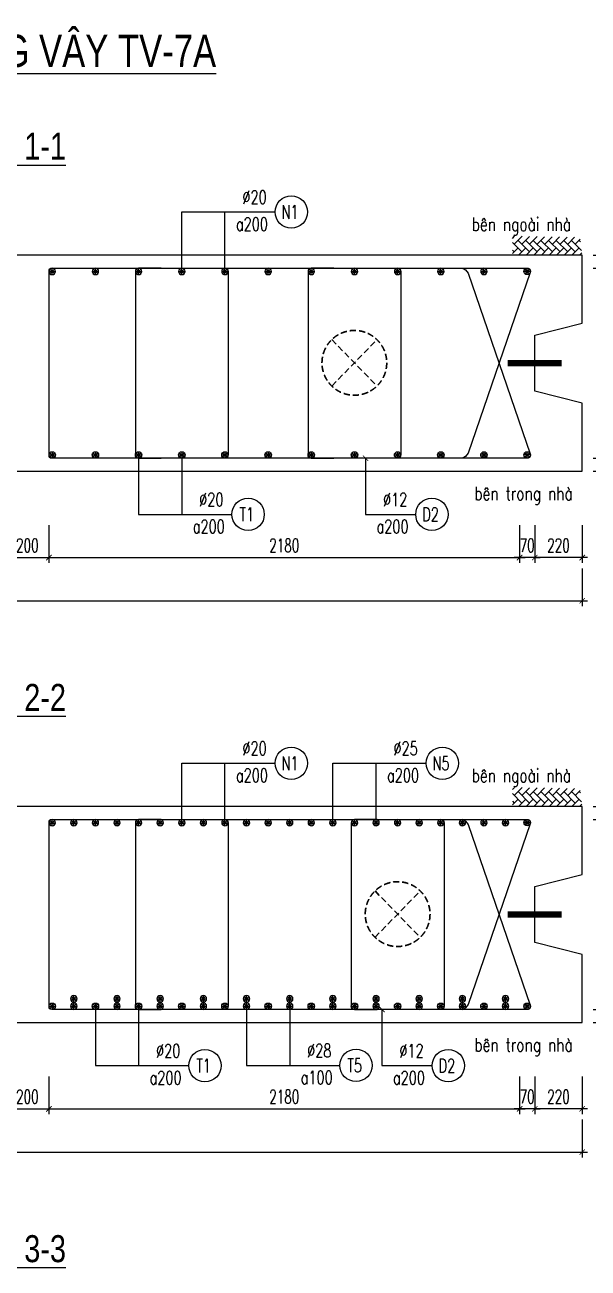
# Model space of a CAD drawing. Header units: millimetres. Extents: x -143483 to 1166745, y -1448440 to -1202244.
# Drawn here: x 91106 to 101544, y -1235911 to -1212885 of the extents above; entities that cross this region are included whole.
import ezdxf
from ezdxf.enums import TextEntityAlignment as Align

# ---------------------------------------------------------------- set-up
doc = ezdxf.new("R2010")
doc.units = ezdxf.units.MM
doc.header["$LTSCALE"] = 30
doc.header["$PDMODE"] = 3
doc.linetypes.add('DASHED', pattern=[19.05, 12.7, -6.35])
doc.layers.get('0').update_dxf_attribs({"lineweight": 9})
doc.layers.get('Defpoints').update_dxf_attribs({"lineweight": 9})
for name, color, linetype in [('ccu11-Cotthep', 9, 'Continuous'), ('ccu11-Dim', 8, 'Continuous'), ('ccu11-Hatch', 8, 'Continuous'), ('ccu11-Text', 31, 'Continuous'), ('ccu11-Thay', 7, 'Continuous'), ('ccu11-Thep', 4, 'Continuous'), ('ccu11-Thep doc', 4, 'Continuous'), ('ccu11-Thepdai', 6, 'Continuous')]:
    doc.layers.add(name, color=color, linetype=linetype)
doc.layers.add('ccu11-Khuat', color=9, linetype='DASHED', lineweight=30)
doc.layers.add('Vicom_thep doc', color=1, linetype='Continuous', lineweight=35)
doc.styles.add('ccu11-dim', font='vnsimli.shx', dxfattribs={"width": 0.65, "bigfont": 'bigfont.shx'})
doc.styles.add('ccu11-VnAvH-B', font='VHAVANB.TTF')
doc.styles.add('ccu11-vnsimli', font='vnsimli.shx', dxfattribs={"width": 0.8, "bigfont": 'vns.shx'})
doc.styles.add('ccu11-vnsimple', font='vnsimple.shx', dxfattribs={"bigfont": 'bigfont.shx'})
doc.styles.add('ccu11_simli', font='vnsimli.shx', dxfattribs={"width": 0.8})
doc.dimstyles.new('ccu11-100', dxfattribs={"dimscale": 100, "dimtxt": 2.5, "dimasz": 1, "dimexe": 1, "dimexo": 2, "dimgap": 1, "dimtad": 1, "dimdec": 0, "dimdsep": 46, "dimtxsty": 'ccu11-dim', "dimblk": 'ARCHTICK', "dimcen": -1, "dimdle": 1, "dimclrd": 256, "dimclre": 256, "dimclrt": 3, "dimadec": 0, "dimazin": 2, "dimtfac": 0.1, "dimtdec": 0, "dimtmove": 0, "dimatfit": 1, "dimldrblk": 'ARCHTICK', "dimfxl": 0, "dimtvp": 0.833333, "dimtolj": 1, "dimtzin": 12, "dimarcsym": 0})
doc.dimstyles.new('ccu11-100x4', dxfattribs={"dimscale": 100, "dimtxt": 2.5, "dimasz": 1, "dimexe": 1, "dimexo": 2, "dimgap": 1, "dimtad": 1, "dimdec": 0, "dimlfac": 0.25, "dimdsep": 46, "dimtxsty": 'ccu11-dim', "dimblk": 'ARCHTICK', "dimcen": -1, "dimdle": 1, "dimclrd": 256, "dimclre": 256, "dimclrt": 3, "dimadec": 0, "dimazin": 2, "dimtfac": 0.1, "dimtdec": 0, "dimtmove": 0, "dimatfit": 1, "dimldrblk": 'ARCHTICK', "dimfxl": 0, "dimtvp": 0.833333, "dimtolj": 1, "dimtzin": 12, "dimarcsym": 0})

# ---------------------------------------------------------------- blocks, each defined once
blk = doc.blocks.new('MCT')
at = {"ltscale": 0.005}
for p, q in [((-0.49, 0), (0.49, 0)), ((0.35, -0.35), (-0.35, 0.35)), ((-0.35, -0.35), (0.35, 0.35)), ((0, -0.49), (0, 0.49))]:
    blk.add_line(p, q, dxfattribs=at)
blk.add_circle((0, 0), 0.492, dxfattribs=at)
blk = doc.blocks.new('*U2133')
at = {"layer": 'ccu11-Thep doc', "xscale": -121.9200000001001, "yscale": 121.9200000001001, "zscale": 121.92, "rotation": 270}
blk.add_blockref('MCT', (0, 0), dxfattribs=at)
blk = doc.blocks.new('*U2134')
at = {"layer": 'ccu11-Thep doc', "color": 0, "linetype": 'ByBlock', "lineweight": -2, "transparency": 16777216}
for p in [(0, 0), (800, 0), (1600, 0), (2400, 0), (3200, 0), (4000, 0), (4800, 0), (5600, 0), (6400, 0), (7200, 0), (8000, 0)]:
    blk.add_blockref('*U2133', p, dxfattribs=at)
blk = doc.blocks.new('*U2135')
at = {"layer": 'ccu11-Thep doc', "xscale": -121.9200000001001, "yscale": 121.9200000001001, "zscale": 121.92, "rotation": 270}
blk.add_blockref('MCT', (0, 0), dxfattribs=at)
blk = doc.blocks.new('*U2136')
at = {"layer": 'ccu11-Thep doc', "color": 0, "linetype": 'ByBlock', "lineweight": -2, "transparency": 16777216}
for p in [(0, 0), (800, 0), (1600, 0), (2400, 0), (3200, 0), (4000, 0), (4800, 0), (5600, 0), (6400, 0), (7200, 0), (8000, 0)]:
    blk.add_blockref('*U2135', p, dxfattribs=at)
blk = doc.blocks.new('_ARCHTICK')
at = {"color": 0, "linetype": 'ByBlock', "const_width": 0.15}
blk.add_lwpolyline([(-0.5, -0.5), (0.5, 0.5)], dxfattribs=at)
blk = doc.blocks.new('*D2587')
at = {"layer": 'ccu11-Dim', "linetype": 'ByBlock', "lineweight": -2, "ltscale": 30, "transparency": 16777216}
for p, q in [((100554, -1222151), (100554, -1222851)), ((101434, -1222151), (101434, -1222851)), ((101534, -1222751), (100454, -1222751))]:
    blk.add_line(p, q, dxfattribs=at)
at = {"layer": 'Defpoints', "color": 0, "linetype": 'ByBlock', "ltscale": 30, "transparency": 16777216}
for p in [(100554, -1221951), (101434, -1221951), (100554, -1222751)]:
    blk.add_point(p, dxfattribs=at)
at = {"layer": 'ccu11-Dim', "linetype": 'ByBlock', "lineweight": -2, "ltscale": 30, "transparency": 16777216, "xscale": 100, "yscale": 100, "zscale": 100, "rotation": 180}
blk.add_blockref('_ARCHTICK', (100554, -1222751), dxfattribs=at)
at = {"layer": 'ccu11-Dim', "linetype": 'ByBlock', "lineweight": -2, "ltscale": 30, "transparency": 16777216, "xscale": 100, "yscale": 100, "zscale": 100}
blk.add_blockref('_ARCHTICK', (101434, -1222751), dxfattribs=at)
at = {"layer": 'ccu11-Dim', "color": 3, "linetype": 'ByBlock', "ltscale": 30, "transparency": 16777216, "insert": (100994, -1222526), "char_height": 250, "attachment_point": 5, "style": 'ccu11-dim'}
blk.add_mtext('\\A1;220', dxfattribs=at)
blk = doc.blocks.new('*D2588')
at = {"layer": 'ccu11-Dim', "linetype": 'ByBlock', "lineweight": -2, "ltscale": 30, "transparency": 16777216}
for p, q in [((79034, -1222951), (79034, -1223651)), ((101434, -1222951), (101434, -1223651)), ((78934, -1223551), (101534, -1223551))]:
    blk.add_line(p, q, dxfattribs=at)
at = {"layer": 'Defpoints', "color": 0, "linetype": 'ByBlock', "ltscale": 30, "transparency": 16777216}
for p in [(79034, -1222751), (101434, -1222751), (101434, -1223551)]:
    blk.add_point(p, dxfattribs=at)
at = {"layer": 'ccu11-Dim', "linetype": 'ByBlock', "lineweight": -2, "ltscale": 30, "transparency": 16777216, "xscale": 100, "yscale": 100, "zscale": 100, "rotation": 180}
blk.add_blockref('_ARCHTICK', (79034, -1223551), dxfattribs=at)
at = {"layer": 'ccu11-Dim', "linetype": 'ByBlock', "lineweight": -2, "ltscale": 30, "transparency": 16777216, "xscale": 100, "yscale": 100, "zscale": 100}
blk.add_blockref('_ARCHTICK', (101434, -1223551), dxfattribs=at)
at = {"layer": 'ccu11-Dim', "color": 3, "linetype": 'ByBlock', "ltscale": 30, "transparency": 16777216, "insert": (90234, -1223326), "char_height": 250, "attachment_point": 5, "style": 'ccu11-dim'}
blk.add_mtext('\\A1;5600', dxfattribs=at)
blk = doc.blocks.new('*D2589')
at = {"layer": 'ccu11-Dim', "linetype": 'ByBlock', "lineweight": -2, "ltscale": 30, "transparency": 16777216}
for p, q in [((100274, -1222151), (100274, -1222851)), ((100554, -1222151), (100554, -1222851)), ((100274, -1222751), (100174, -1222751)), ((100554, -1222751), (100274, -1222751)), ((100554, -1222751), (100654, -1222751))]:
    blk.add_line(p, q, dxfattribs=at)
at = {"layer": 'Defpoints', "color": 0, "linetype": 'ByBlock', "ltscale": 30, "transparency": 16777216}
for p in [(100274, -1221951), (100554, -1221951), (100274, -1222751)]:
    blk.add_point(p, dxfattribs=at)
at = {"layer": 'ccu11-Dim', "linetype": 'ByBlock', "lineweight": -2, "ltscale": 30, "transparency": 16777216, "xscale": 100, "yscale": 100, "zscale": 100}
blk.add_blockref('_ARCHTICK', (100274, -1222751), dxfattribs=at)
at = {"layer": 'ccu11-Dim', "linetype": 'ByBlock', "lineweight": -2, "ltscale": 30, "transparency": 16777216, "xscale": 100, "yscale": 100, "zscale": 100, "rotation": 180}
blk.add_blockref('_ARCHTICK', (100554, -1222751), dxfattribs=at)
at = {"layer": 'ccu11-Dim', "color": 3, "linetype": 'ByBlock', "ltscale": 30, "transparency": 16777216, "insert": (100414, -1222526), "char_height": 250, "attachment_point": 5, "style": 'ccu11-dim'}
blk.add_mtext('\\A1;70', dxfattribs=at)
blk = doc.blocks.new('*D2590')
at = {"layer": 'ccu11-Dim', "linetype": 'ByBlock', "lineweight": -2, "ltscale": 30, "transparency": 16777216}
for p, q in [((90752, -1222151), (90752, -1222851)), ((91552, -1222151), (91552, -1222851)), ((90652, -1222751), (91652, -1222751))]:
    blk.add_line(p, q, dxfattribs=at)
at = {"layer": 'Defpoints', "color": 0, "linetype": 'ByBlock', "ltscale": 30, "transparency": 16777216}
for p in [(90752, -1221951), (91552, -1221951), (91552, -1222751)]:
    blk.add_point(p, dxfattribs=at)
at = {"layer": 'ccu11-Dim', "linetype": 'ByBlock', "lineweight": -2, "ltscale": 30, "transparency": 16777216, "xscale": 100, "yscale": 100, "zscale": 100, "rotation": 180}
blk.add_blockref('_ARCHTICK', (90752, -1222751), dxfattribs=at)
at = {"layer": 'ccu11-Dim', "linetype": 'ByBlock', "lineweight": -2, "ltscale": 30, "transparency": 16777216, "xscale": 100, "yscale": 100, "zscale": 100}
blk.add_blockref('_ARCHTICK', (91552, -1222751), dxfattribs=at)
at = {"layer": 'ccu11-Dim', "color": 3, "linetype": 'ByBlock', "ltscale": 30, "transparency": 16777216, "insert": (91152, -1222526), "char_height": 250, "attachment_point": 5, "style": 'ccu11-dim'}
blk.add_mtext('\\A1;200', dxfattribs=at)
blk = doc.blocks.new('*D2591')
at = {"layer": 'ccu11-Dim', "linetype": 'ByBlock', "lineweight": -2, "ltscale": 30, "transparency": 16777216}
for p, q in [((91552, -1222151), (91552, -1222851)), ((100274, -1222151), (100274, -1222851)), ((91452, -1222751), (100374, -1222751))]:
    blk.add_line(p, q, dxfattribs=at)
at = {"layer": 'Defpoints', "color": 0, "linetype": 'ByBlock', "ltscale": 30, "transparency": 16777216}
for p in [(91552, -1221951), (100274, -1221951), (100274, -1222751)]:
    blk.add_point(p, dxfattribs=at)
at = {"layer": 'ccu11-Dim', "linetype": 'ByBlock', "lineweight": -2, "ltscale": 30, "transparency": 16777216, "xscale": 100, "yscale": 100, "zscale": 100, "rotation": 180}
blk.add_blockref('_ARCHTICK', (91552, -1222751), dxfattribs=at)
at = {"layer": 'ccu11-Dim', "linetype": 'ByBlock', "lineweight": -2, "ltscale": 30, "transparency": 16777216, "xscale": 100, "yscale": 100, "zscale": 100}
blk.add_blockref('_ARCHTICK', (100274, -1222751), dxfattribs=at)
at = {"layer": 'ccu11-Dim', "color": 3, "linetype": 'ByBlock', "ltscale": 30, "transparency": 16777216, "insert": (95913, -1222526), "char_height": 250, "attachment_point": 5, "style": 'ccu11-dim'}
blk.add_mtext('\\A1;2180', dxfattribs=at)
blk = doc.blocks.new('SHD')
at = {"layer": 'ccu11-Cotthep'}
blk.add_circle((300, 0), 300, dxfattribs=at)
at = {"layer": 'ccu11-Cotthep', "color": 31, "style": 'ccu11_simli', "width": 0.8}
blk.add_attdef('DK', text='', height=250, dxfattribs=at).set_placement((-101, 65), align=Align.BOTTOM_RIGHT)
blk.add_attdef('KH', text='', height=250, dxfattribs=at).set_placement((300, 0), align=Align.MIDDLE)
blk.add_attdef('KC', text='', height=250, dxfattribs=at).set_placement((-101, -142), align=Align.TOP_RIGHT)
blk = doc.blocks.new('*D2593')
at = {"layer": 'ccu11-Dim', "linetype": 'ByBlock', "lineweight": -2, "ltscale": 30, "transparency": 16777216}
for p, q in [((102662, -1217151), (102662, -1216411)), ((101634, -1217151), (102762, -1217151)), ((102662, -1217391), (102662, -1217151)), ((101634, -1217391), (102762, -1217391)), ((102662, -1217391), (102662, -1217491))]:
    blk.add_line(p, q, dxfattribs=at)
at = {"layer": 'Defpoints', "color": 0, "linetype": 'ByBlock', "ltscale": 30, "transparency": 16777216}
for p in [(101434, -1217151), (101434, -1217391), (102662, -1217391)]:
    blk.add_point(p, dxfattribs=at)
at = {"layer": 'ccu11-Dim', "linetype": 'ByBlock', "lineweight": -2, "ltscale": 30, "transparency": 16777216, "xscale": 100, "yscale": 100, "zscale": 100}
for p, rotation in [((102662, -1217151), 270), ((102662, -1217391), 90)]:
    blk.add_blockref('_ARCHTICK', p, dxfattribs=dict(at, rotation=rotation))
at = {"layer": 'ccu11-Dim', "color": 3, "linetype": 'ByBlock', "ltscale": 30, "transparency": 16777216, "insert": (102437, -1216643), "char_height": 250, "attachment_point": 5, "rotation": 90, "style": 'ccu11-dim'}
blk.add_mtext('\\A1;60', dxfattribs=at)
blk = doc.blocks.new('*D2594')
at = {"layer": 'ccu11-Dim', "linetype": 'ByBlock', "lineweight": -2, "ltscale": 30, "transparency": 16777216}
for p, q in [((102662, -1217291), (102662, -1221011)), ((101634, -1217391), (102762, -1217391)), ((101634, -1220911), (102762, -1220911))]:
    blk.add_line(p, q, dxfattribs=at)
at = {"layer": 'Defpoints', "color": 0, "linetype": 'ByBlock', "ltscale": 30, "transparency": 16777216}
for p in [(101434, -1217391), (101434, -1220911), (102662, -1220911)]:
    blk.add_point(p, dxfattribs=at)
at = {"layer": 'ccu11-Dim', "linetype": 'ByBlock', "lineweight": -2, "ltscale": 30, "transparency": 16777216, "xscale": 100, "yscale": 100, "zscale": 100}
for p, rotation in [((102662, -1217391), 90), ((102662, -1220911), 270)]:
    blk.add_blockref('_ARCHTICK', p, dxfattribs=dict(at, rotation=rotation))
at = {"layer": 'ccu11-Dim', "color": 3, "linetype": 'ByBlock', "ltscale": 30, "transparency": 16777216, "insert": (102437, -1219151), "char_height": 250, "attachment_point": 5, "rotation": 90, "style": 'ccu11-dim'}
blk.add_mtext('\\A1;880', dxfattribs=at)
blk = doc.blocks.new('*D2595')
at = {"layer": 'ccu11-Dim', "linetype": 'ByBlock', "lineweight": -2, "ltscale": 30, "transparency": 16777216}
for p, q in [((102662, -1220911), (102662, -1220811)), ((101634, -1220911), (102762, -1220911)), ((102662, -1220911), (102662, -1221151)), ((101634, -1221151), (102762, -1221151)), ((102662, -1221151), (102662, -1221890))]:
    blk.add_line(p, q, dxfattribs=at)
at = {"layer": 'Defpoints', "color": 0, "linetype": 'ByBlock', "ltscale": 30, "transparency": 16777216}
for p in [(101434, -1220911), (102662, -1220911), (101434, -1221151)]:
    blk.add_point(p, dxfattribs=at)
at = {"layer": 'ccu11-Dim', "linetype": 'ByBlock', "lineweight": -2, "ltscale": 30, "transparency": 16777216, "xscale": 100, "yscale": 100, "zscale": 100}
for p, rotation in [((102662, -1220911), 270), ((102662, -1221151), 90)]:
    blk.add_blockref('_ARCHTICK', p, dxfattribs=dict(at, rotation=rotation))
at = {"layer": 'ccu11-Dim', "color": 3, "linetype": 'ByBlock', "ltscale": 30, "transparency": 16777216, "insert": (102437, -1221659), "char_height": 250, "attachment_point": 5, "rotation": 90, "style": 'ccu11-dim'}
blk.add_mtext('\\A1;60', dxfattribs=at)
blk = doc.blocks.new('*U2139')
at = {"layer": 'ccu11-Thep doc', "xscale": -121.9200000001001, "yscale": 121.9200000001001, "zscale": 121.92, "rotation": 270}
blk.add_blockref('MCT', (0, 0), dxfattribs=at)
blk = doc.blocks.new('*U2140')
at = {"layer": 'ccu11-Thep doc', "color": 0, "linetype": 'ByBlock', "lineweight": -2, "transparency": 16777216}
for p in [(0, 0), (800, 0), (1600, 0), (2400, 0), (3200, 0), (4000, 0), (4800, 0), (5600, 0), (6400, 0), (7200, 0), (8000, 0)]:
    blk.add_blockref('*U2139', p, dxfattribs=at)
blk = doc.blocks.new('*U2141')
at = {"layer": 'ccu11-Thep doc', "xscale": -121.9200000001001, "yscale": 121.9200000001001, "zscale": 121.92, "rotation": 270}
blk.add_blockref('MCT', (0, 0), dxfattribs=at)
blk = doc.blocks.new('*U2142')
at = {"layer": 'ccu11-Thep doc', "color": 0, "linetype": 'ByBlock', "lineweight": -2, "transparency": 16777216}
for p in [(0, 0), (800, 0), (1600, 0), (2400, 0), (3200, 0), (4000, 0), (4800, 0), (5600, 0), (6400, 0), (7200, 0), (8000, 0)]:
    blk.add_blockref('*U2141', p, dxfattribs=at)
blk = doc.blocks.new('*D2601')
at = {"layer": 'ccu11-Dim', "linetype": 'ByBlock', "lineweight": -2, "ltscale": 30, "transparency": 16777216}
for p, q in [((100554, -1232361), (100554, -1233061)), ((101434, -1232361), (101434, -1233061)), ((101534, -1232961), (100454, -1232961))]:
    blk.add_line(p, q, dxfattribs=at)
at = {"layer": 'Defpoints', "color": 0, "linetype": 'ByBlock', "ltscale": 30, "transparency": 16777216}
for p in [(100554, -1232161), (101434, -1232161), (100554, -1232961)]:
    blk.add_point(p, dxfattribs=at)
at = {"layer": 'ccu11-Dim', "linetype": 'ByBlock', "lineweight": -2, "ltscale": 30, "transparency": 16777216, "xscale": 100, "yscale": 100, "zscale": 100, "rotation": 180}
blk.add_blockref('_ARCHTICK', (100554, -1232961), dxfattribs=at)
at = {"layer": 'ccu11-Dim', "linetype": 'ByBlock', "lineweight": -2, "ltscale": 30, "transparency": 16777216, "xscale": 100, "yscale": 100, "zscale": 100}
blk.add_blockref('_ARCHTICK', (101434, -1232961), dxfattribs=at)
at = {"layer": 'ccu11-Dim', "color": 3, "linetype": 'ByBlock', "ltscale": 30, "transparency": 16777216, "insert": (100994, -1232736), "char_height": 250, "attachment_point": 5, "style": 'ccu11-dim'}
blk.add_mtext('\\A1;220', dxfattribs=at)
blk = doc.blocks.new('*D2602')
at = {"layer": 'ccu11-Dim', "linetype": 'ByBlock', "lineweight": -2, "ltscale": 30, "transparency": 16777216}
for p, q in [((79034, -1233161), (79034, -1233861)), ((101434, -1233161), (101434, -1233861)), ((78934, -1233761), (101534, -1233761))]:
    blk.add_line(p, q, dxfattribs=at)
at = {"layer": 'Defpoints', "color": 0, "linetype": 'ByBlock', "ltscale": 30, "transparency": 16777216}
for p in [(79034, -1232961), (101434, -1232961), (101434, -1233761)]:
    blk.add_point(p, dxfattribs=at)
at = {"layer": 'ccu11-Dim', "linetype": 'ByBlock', "lineweight": -2, "ltscale": 30, "transparency": 16777216, "xscale": 100, "yscale": 100, "zscale": 100, "rotation": 180}
blk.add_blockref('_ARCHTICK', (79034, -1233761), dxfattribs=at)
at = {"layer": 'ccu11-Dim', "linetype": 'ByBlock', "lineweight": -2, "ltscale": 30, "transparency": 16777216, "xscale": 100, "yscale": 100, "zscale": 100}
blk.add_blockref('_ARCHTICK', (101434, -1233761), dxfattribs=at)
at = {"layer": 'ccu11-Dim', "color": 3, "linetype": 'ByBlock', "ltscale": 30, "transparency": 16777216, "insert": (90234, -1233536), "char_height": 250, "attachment_point": 5, "style": 'ccu11-dim'}
blk.add_mtext('\\A1;5600', dxfattribs=at)
blk = doc.blocks.new('*D2603')
at = {"layer": 'ccu11-Dim', "linetype": 'ByBlock', "lineweight": -2, "ltscale": 30, "transparency": 16777216}
for p, q in [((100274, -1232361), (100274, -1233061)), ((100554, -1232361), (100554, -1233061)), ((100274, -1232961), (100174, -1232961)), ((100554, -1232961), (100274, -1232961)), ((100554, -1232961), (100654, -1232961))]:
    blk.add_line(p, q, dxfattribs=at)
at = {"layer": 'Defpoints', "color": 0, "linetype": 'ByBlock', "ltscale": 30, "transparency": 16777216}
for p in [(100274, -1232161), (100554, -1232161), (100274, -1232961)]:
    blk.add_point(p, dxfattribs=at)
at = {"layer": 'ccu11-Dim', "linetype": 'ByBlock', "lineweight": -2, "ltscale": 30, "transparency": 16777216, "xscale": 100, "yscale": 100, "zscale": 100}
blk.add_blockref('_ARCHTICK', (100274, -1232961), dxfattribs=at)
at = {"layer": 'ccu11-Dim', "linetype": 'ByBlock', "lineweight": -2, "ltscale": 30, "transparency": 16777216, "xscale": 100, "yscale": 100, "zscale": 100, "rotation": 180}
blk.add_blockref('_ARCHTICK', (100554, -1232961), dxfattribs=at)
at = {"layer": 'ccu11-Dim', "color": 3, "linetype": 'ByBlock', "ltscale": 30, "transparency": 16777216, "insert": (100414, -1232736), "char_height": 250, "attachment_point": 5, "style": 'ccu11-dim'}
blk.add_mtext('\\A1;70', dxfattribs=at)
blk = doc.blocks.new('*D2604')
at = {"layer": 'ccu11-Dim', "linetype": 'ByBlock', "lineweight": -2, "ltscale": 30, "transparency": 16777216}
for p, q in [((90752, -1232361), (90752, -1233061)), ((91552, -1232361), (91552, -1233061)), ((90652, -1232961), (91652, -1232961))]:
    blk.add_line(p, q, dxfattribs=at)
at = {"layer": 'Defpoints', "color": 0, "linetype": 'ByBlock', "ltscale": 30, "transparency": 16777216}
for p in [(90752, -1232161), (91552, -1232161), (91552, -1232961)]:
    blk.add_point(p, dxfattribs=at)
at = {"layer": 'ccu11-Dim', "linetype": 'ByBlock', "lineweight": -2, "ltscale": 30, "transparency": 16777216, "xscale": 100, "yscale": 100, "zscale": 100, "rotation": 180}
blk.add_blockref('_ARCHTICK', (90752, -1232961), dxfattribs=at)
at = {"layer": 'ccu11-Dim', "linetype": 'ByBlock', "lineweight": -2, "ltscale": 30, "transparency": 16777216, "xscale": 100, "yscale": 100, "zscale": 100}
blk.add_blockref('_ARCHTICK', (91552, -1232961), dxfattribs=at)
at = {"layer": 'ccu11-Dim', "color": 3, "linetype": 'ByBlock', "ltscale": 30, "transparency": 16777216, "insert": (91152, -1232736), "char_height": 250, "attachment_point": 5, "style": 'ccu11-dim'}
blk.add_mtext('\\A1;200', dxfattribs=at)
blk = doc.blocks.new('*D2605')
at = {"layer": 'ccu11-Dim', "linetype": 'ByBlock', "lineweight": -2, "ltscale": 30, "transparency": 16777216}
for p, q in [((91552, -1232361), (91552, -1233061)), ((100274, -1232361), (100274, -1233061)), ((91452, -1232961), (100374, -1232961))]:
    blk.add_line(p, q, dxfattribs=at)
at = {"layer": 'Defpoints', "color": 0, "linetype": 'ByBlock', "ltscale": 30, "transparency": 16777216}
for p in [(91552, -1232161), (100274, -1232161), (100274, -1232961)]:
    blk.add_point(p, dxfattribs=at)
at = {"layer": 'ccu11-Dim', "linetype": 'ByBlock', "lineweight": -2, "ltscale": 30, "transparency": 16777216, "xscale": 100, "yscale": 100, "zscale": 100, "rotation": 180}
blk.add_blockref('_ARCHTICK', (91552, -1232961), dxfattribs=at)
at = {"layer": 'ccu11-Dim', "linetype": 'ByBlock', "lineweight": -2, "ltscale": 30, "transparency": 16777216, "xscale": 100, "yscale": 100, "zscale": 100}
blk.add_blockref('_ARCHTICK', (100274, -1232961), dxfattribs=at)
at = {"layer": 'ccu11-Dim', "color": 3, "linetype": 'ByBlock', "ltscale": 30, "transparency": 16777216, "insert": (95913, -1232736), "char_height": 250, "attachment_point": 5, "style": 'ccu11-dim'}
blk.add_mtext('\\A1;2180', dxfattribs=at)
blk = doc.blocks.new('*D2606')
at = {"layer": 'ccu11-Dim', "linetype": 'ByBlock', "lineweight": -2, "ltscale": 30, "transparency": 16777216}
for p, q in [((102662, -1227361), (102662, -1226621)), ((101634, -1227361), (102762, -1227361)), ((102662, -1227601), (102662, -1227361)), ((101634, -1227601), (102762, -1227601)), ((102662, -1227601), (102662, -1227701))]:
    blk.add_line(p, q, dxfattribs=at)
at = {"layer": 'Defpoints', "color": 0, "linetype": 'ByBlock', "ltscale": 30, "transparency": 16777216}
for p in [(101434, -1227361), (101434, -1227601), (102662, -1227601)]:
    blk.add_point(p, dxfattribs=at)
at = {"layer": 'ccu11-Dim', "linetype": 'ByBlock', "lineweight": -2, "ltscale": 30, "transparency": 16777216, "xscale": 100, "yscale": 100, "zscale": 100}
for p, rotation in [((102662, -1227361), 270), ((102662, -1227601), 90)]:
    blk.add_blockref('_ARCHTICK', p, dxfattribs=dict(at, rotation=rotation))
at = {"layer": 'ccu11-Dim', "color": 3, "linetype": 'ByBlock', "ltscale": 30, "transparency": 16777216, "insert": (102437, -1226853), "char_height": 250, "attachment_point": 5, "rotation": 90, "style": 'ccu11-dim'}
blk.add_mtext('\\A1;60', dxfattribs=at)
blk = doc.blocks.new('*D2607')
at = {"layer": 'ccu11-Dim', "linetype": 'ByBlock', "lineweight": -2, "ltscale": 30, "transparency": 16777216}
for p, q in [((102662, -1227501), (102662, -1231221)), ((101634, -1227601), (102762, -1227601)), ((101634, -1231121), (102762, -1231121))]:
    blk.add_line(p, q, dxfattribs=at)
at = {"layer": 'Defpoints', "color": 0, "linetype": 'ByBlock', "ltscale": 30, "transparency": 16777216}
for p in [(101434, -1227601), (101434, -1231121), (102662, -1231121)]:
    blk.add_point(p, dxfattribs=at)
at = {"layer": 'ccu11-Dim', "linetype": 'ByBlock', "lineweight": -2, "ltscale": 30, "transparency": 16777216, "xscale": 100, "yscale": 100, "zscale": 100}
for p, rotation in [((102662, -1227601), 90), ((102662, -1231121), 270)]:
    blk.add_blockref('_ARCHTICK', p, dxfattribs=dict(at, rotation=rotation))
at = {"layer": 'ccu11-Dim', "color": 3, "linetype": 'ByBlock', "ltscale": 30, "transparency": 16777216, "insert": (102437, -1229361), "char_height": 250, "attachment_point": 5, "rotation": 90, "style": 'ccu11-dim'}
blk.add_mtext('\\A1;880', dxfattribs=at)
blk = doc.blocks.new('*D2608')
at = {"layer": 'ccu11-Dim', "linetype": 'ByBlock', "lineweight": -2, "ltscale": 30, "transparency": 16777216}
for p, q in [((101634, -1231121), (102762, -1231121)), ((102662, -1231121), (102662, -1231021)), ((102662, -1231121), (102662, -1231361)), ((101634, -1231361), (102762, -1231361)), ((102662, -1231361), (102662, -1232100))]:
    blk.add_line(p, q, dxfattribs=at)
at = {"layer": 'Defpoints', "color": 0, "linetype": 'ByBlock', "ltscale": 30, "transparency": 16777216}
for p in [(101434, -1231121), (102662, -1231121), (101434, -1231361)]:
    blk.add_point(p, dxfattribs=at)
at = {"layer": 'ccu11-Dim', "linetype": 'ByBlock', "lineweight": -2, "ltscale": 30, "transparency": 16777216, "xscale": 100, "yscale": 100, "zscale": 100}
for p, rotation in [((102662, -1231121), 270), ((102662, -1231361), 90)]:
    blk.add_blockref('_ARCHTICK', p, dxfattribs=dict(at, rotation=rotation))
at = {"layer": 'ccu11-Dim', "color": 3, "linetype": 'ByBlock', "ltscale": 30, "transparency": 16777216, "insert": (102437, -1231869), "char_height": 250, "attachment_point": 5, "rotation": 90, "style": 'ccu11-dim'}
blk.add_mtext('\\A1;60', dxfattribs=at)
blk = doc.blocks.new('ccu11_block_thep')
at = {"layer": 'ccu11-Thep', "color": 3}
for p, q in [((-0.4, 0), (0.4, 0)), ((-0.28, 0.28), (0.28, -0.28)), ((0.28, 0.28), (-0.28, -0.28)), ((0, 0.4), (0, -0.4))]:
    blk.add_line(p, q, dxfattribs=at)
at = {"layer": 'ccu11-Thep', "color": 1, "const_width": 0.0667}
blk.add_lwpolyline([(-0.4, 0, 1), (0.4, 0, 1), (-0.4, 0, 1)], format="xyb", dxfattribs=at)
at = {"layer": 'ccu11-Thep', "color": 1}
blk.add_circle((0, 0), 0.4, dxfattribs=at)
blk = doc.blocks.new('*U2143')
at = {"layer": 'Vicom_thep doc', "xscale": -150, "yscale": 150, "zscale": 150, "rotation": 180}
blk.add_blockref('ccu11_block_thep', (0, 0), dxfattribs=at)
blk = doc.blocks.new('*U2144')
at = {"layer": 'ccu11-Thep doc', "color": 0, "linetype": 'ByBlock', "lineweight": -2, "transparency": 16777216}
for p in [(0, 0), (800, 0), (1600, 0), (2400, 0), (3200, 0), (4000, 0), (4800, 0), (5600, 0), (6400, 0), (7200, 0), (8000, 0)]:
    blk.add_blockref('*U2143', p, dxfattribs=at)
blk = doc.blocks.new('*U2147')
at = {"layer": 'Vicom_thep doc', "xscale": -150, "yscale": 150, "zscale": 150, "rotation": 180}
blk.add_blockref('ccu11_block_thep', (0, 0), dxfattribs=at)
blk = doc.blocks.new('*U2148')
at = {"layer": 'ccu11-Thep doc', "color": 0, "linetype": 'ByBlock', "lineweight": -2, "transparency": 16777216}
for p in [(0, 0), (800, 0), (1600, 0), (2400, 0), (3200, 0), (4000, 0), (4800, 0), (5600, 0), (6400, 0), (7200, 0), (8000, 0)]:
    blk.add_blockref('*U2147', p, dxfattribs=at)
blk = doc.blocks.new('*U2203')
at = {"layer": 'Vicom_thep doc', "xscale": -150, "yscale": 150, "zscale": 150, "rotation": 180}
blk.add_blockref('ccu11_block_thep', (0, 0), dxfattribs=at)
blk = doc.blocks.new('*U2204')
at = {"layer": 'ccu11-Thep doc', "color": 0, "linetype": 'ByBlock', "lineweight": -2, "transparency": 16777216}
for p in [(0, 0), (800, 0), (1600, 0), (2400, 0), (3200, 0), (4000, 0), (4800, 0), (5600, 0), (6400, 0), (7200, 0), (8000, 0)]:
    blk.add_blockref('*U2203', p, dxfattribs=at)

msp = doc.modelspace()

# ---------------------------------------------------------------- hatches: boundary and pattern name
at = {"layer": 'ccu11-Hatch', "ltscale": 10}
h = msp.add_hatch(dxfattribs=at)
h.set_pattern_fill('AR-HBONE', color=256, scale=25, angle=270, style=0)
h.set_pattern_definition([(45, (-3161709.07, 559305.45), (141.4213562, 4e-14), [300, -100]), (315, (-3161638.36, 559376.16), (141.4213562, 4e-14), [300, -100])])
h.paths.add_polyline_path([(100141.43, -1216798.02), (100141.43, -1217150.75), (101433.78, -1217150.75), (101390.93, -1216819.44)])
h = msp.add_hatch(dxfattribs=at)
h.set_pattern_fill('AR-HBONE', color=256, scale=25, angle=270, style=0)
h.set_pattern_definition([(45, (-3161709.07, 549095.51), (141.4213562, 4e-14), [300, -100]), (315, (-3161638.36, 549166.22), (141.4213562, 4e-14), [300, -100])])
h.paths.add_polyline_path([(100141.43, -1227007.96), (100141.43, -1227360.69), (101433.78, -1227360.69), (101390.93, -1227029.38)])

# ---------------------------------------------------------------- linework, layer by layer
at = {"layer": 'ccu11-Khuat', "ltscale": 0.3}
for p, q in [((96792.82, -1218715.04), (97631.05, -1219573.74)), ((96792.82, -1219573.74), (97631.05, -1218715.04)), ((97594.67, -1228924.97), (98432.9, -1229783.68)), ((97594.67, -1229783.68), (98432.9, -1228924.97))]:
    msp.add_line(p, q, dxfattribs=at)
for centre in [(97211.93, -1219144.39), (98013.78, -1229354.32)]:
    msp.add_circle(centre, 600, dxfattribs=at)
at = {"layer": 'ccu11-Thay'}
for p, q in [((101433.78, -1217150.75), (79033.78, -1217150.75)), ((101433.78, -1218410.75), (101433.78, -1217150.75)), ((100554.02, -1218630.75), (101433.78, -1218410.75)), ((100554.02, -1219670.75), (100554.02, -1218630.75)), ((101433.78, -1219890.75), (100554.02, -1219670.75)), ((101433.78, -1221150.75), (101433.78, -1219890.75)), ((79033.78, -1221150.75), (101433.78, -1221150.75)), ((101433.78, -1227360.69), (79033.78, -1227360.69)), ((101433.78, -1228620.69), (101433.78, -1227360.69)), ((100554.02, -1228840.69), (101433.78, -1228620.69)), ((100554.02, -1229880.69), (100554.02, -1228840.69)), ((101433.78, -1230100.69), (100554.02, -1229880.69)), ((101433.78, -1231360.69), (101433.78, -1230100.69)), ((79033.78, -1231360.69), (101433.78, -1231360.69))]:
    msp.add_line(p, q, dxfattribs=at)
at = {"layer": 'ccu11-Thep', "const_width": 120}
for points in [[(100053.78, -1219150.75), (101053.78, -1219150.75)], [(100053.78, -1229360.69), (101053.78, -1229360.69)]]:
    msp.add_lwpolyline(points, dxfattribs=at)
at = {"layer": 'ccu11-Thepdai'}
for points in [[(98485.58, -1217390.75), (99206.05, -1217390.75, -0.23620228), (99317.82, -1217483.5), (100471.69, -1220830.25, -0.5204497), (100415.3, -1220910.75), (91603.78, -1220910.75, -0.41421356), (91553.78, -1220860.75), (91553.78, -1217440.75, -0.41421356), (91603.78, -1217390.75), (100415.3, -1217390.75, -0.5204497), (100471.69, -1217471.25), (99317.82, -1220818, -0.23620228), (99206.05, -1220910.75), (98485.58, -1220910.75)], [(93633.78, -1217390.75), (93213.78, -1217390.75, 0.41421356), (93153.78, -1217450.75), (93153.78, -1220850.75, 0.41421356), (93213.78, -1220910.75), (93633.78, -1220910.75)], [(94393.78, -1217390.75), (94813.78, -1217390.75, -0.41421356), (94873.78, -1217450.75), (94873.78, -1220850.75, -0.41421356), (94813.78, -1220910.75), (94393.78, -1220910.75)], [(96833.78, -1217390.75), (96413.78, -1217390.75, 0.41421356), (96353.78, -1217450.75), (96353.78, -1220850.75, 0.41421356), (96413.78, -1220910.75), (96833.78, -1220910.75)], [(97593.78, -1217390.75), (98013.78, -1217390.75, -0.41421356), (98073.78, -1217450.75), (98073.78, -1220850.75, -0.41421356), (98013.78, -1220910.75), (97593.78, -1220910.75)], [(98485.58, -1227600.69), (99206.05, -1227600.69, -0.23620228), (99317.82, -1227693.43), (100471.69, -1231040.19, -0.5204497), (100415.3, -1231120.69), (91603.78, -1231120.69, -0.41421356), (91553.78, -1231070.69), (91553.78, -1227650.69, -0.41421356), (91603.78, -1227600.69), (100415.3, -1227600.69, -0.5204497), (100471.69, -1227681.19), (99317.82, -1231027.94, -0.23620228), (99206.05, -1231120.69), (98485.58, -1231120.69)], [(93633.78, -1227600.69), (93213.78, -1227600.69, 0.41421356), (93153.78, -1227660.69), (93153.78, -1231060.69, 0.41421356), (93213.78, -1231120.69), (93633.78, -1231120.69)], [(94393.78, -1227600.69), (94813.78, -1227600.69, -0.41421356), (94873.78, -1227660.69), (94873.78, -1231060.69, -0.41421356), (94813.78, -1231120.69), (94393.78, -1231120.69)], [(97633.78, -1227600.69), (97213.78, -1227600.69, 0.41421356), (97153.78, -1227660.69), (97153.78, -1231060.69, 0.41421356), (97213.78, -1231120.69), (97633.78, -1231120.69)], [(98393.78, -1227600.69), (98813.78, -1227600.69, -0.41421356), (98873.78, -1227660.69), (98873.78, -1231060.69, -0.41421356), (98813.78, -1231120.69), (98393.78, -1231120.69)]]:
    msp.add_lwpolyline(points, format="xyb", dxfattribs=at)

# ---------------------------------------------------------------- block references
at = {"layer": 'ccu11-Cotthep'}
ref = msp.add_blockref('SHD', (95742.78, -1216350.39), dxfattribs=at)
ref.add_attrib('KH', 'N1', dxfattribs={"color": 31, "height": 250, "style": 'ccu11-vnsimple', "width": 0.7}).set_placement((96017.78, -1216350.39), align=Align.MIDDLE_CENTER)
ref.add_attrib('KC', 'a200', dxfattribs={"color": 31, "height": 250, "style": 'ccu11-vnsimple', "width": 0.7}).set_placement((95314.2, -1216450.39), align=Align.TOP_CENTER)
ref.add_attrib('DK', '`20', dxfattribs={"color": 31, "height": 250, "style": 'ccu11-vnsimple', "width": 0.7}).set_placement((95362, -1216275.39), align=Align.BOTTOM_CENTER)
ref = msp.add_blockref('SHD', (94942.78, -1221951.11), dxfattribs=at)
ref.add_attrib('KH', 'T1', dxfattribs={"color": 31, "height": 250, "style": 'ccu11-vnsimple', "width": 0.7}).set_placement((95217.78, -1221951.11), align=Align.MIDDLE_CENTER)
ref.add_attrib('KC', 'a200', dxfattribs={"color": 31, "height": 250, "style": 'ccu11-vnsimple', "width": 0.7}).set_placement((94514.2, -1222051.11), align=Align.TOP_CENTER)
ref.add_attrib('DK', '`20', dxfattribs={"color": 31, "height": 250, "style": 'ccu11-vnsimple', "width": 0.7}).set_placement((94562, -1221876.11), align=Align.BOTTOM_CENTER)
ref = msp.add_blockref('SHD', (98348.64, -1221951.11), dxfattribs=at)
ref.add_attrib('KH', 'D2', dxfattribs={"color": 31, "height": 250, "style": 'ccu11-vnsimple', "width": 0.7}).set_placement((98623.64, -1221951.11), align=Align.MIDDLE_CENTER)
ref.add_attrib('KC', 'a200', dxfattribs={"color": 31, "height": 250, "style": 'ccu11-vnsimple', "width": 0.7}).set_placement((97920.06, -1222051.11), align=Align.TOP_CENTER)
ref.add_attrib('DK', '`12', dxfattribs={"color": 31, "height": 250, "style": 'ccu11-vnsimple', "width": 0.7}).set_placement((97967.85, -1221876.11), align=Align.BOTTOM_CENTER)
ref = msp.add_blockref('SHD', (95742.78, -1226560.33), dxfattribs=at)
ref.add_attrib('KH', 'N1', dxfattribs={"color": 31, "height": 250, "style": 'ccu11-vnsimple', "width": 0.7}).set_placement((96017.78, -1226560.33), align=Align.MIDDLE_CENTER)
ref.add_attrib('KC', 'a200', dxfattribs={"color": 31, "height": 250, "style": 'ccu11-vnsimple', "width": 0.7}).set_placement((95314.2, -1226660.33), align=Align.TOP_CENTER)
ref.add_attrib('DK', '`20', dxfattribs={"color": 31, "height": 250, "style": 'ccu11-vnsimple', "width": 0.7}).set_placement((95362, -1226485.33), align=Align.BOTTOM_CENTER)
ref = msp.add_blockref('SHD', (98542.78, -1226560.33), dxfattribs=at)
ref.add_attrib('KH', 'N5', dxfattribs={"color": 31, "height": 250, "style": 'ccu11-vnsimple', "width": 0.7}).set_placement((98817.78, -1226560.33), align=Align.MIDDLE_CENTER)
ref.add_attrib('KC', 'a200', dxfattribs={"color": 31, "height": 250, "style": 'ccu11-vnsimple', "width": 0.7}).set_placement((98114.2, -1226660.33), align=Align.TOP_CENTER)
ref.add_attrib('DK', '`25', dxfattribs={"color": 31, "height": 250, "style": 'ccu11-vnsimple', "width": 0.7}).set_placement((98162, -1226485.33), align=Align.BOTTOM_CENTER)
ref = msp.add_blockref('SHD', (94142.78, -1232161.04), dxfattribs=at)
ref.add_attrib('KH', 'T1', dxfattribs={"color": 31, "height": 250, "style": 'ccu11-vnsimple', "width": 0.7}).set_placement((94417.78, -1232161.04), align=Align.MIDDLE_CENTER)
ref.add_attrib('KC', 'a200', dxfattribs={"color": 31, "height": 250, "style": 'ccu11-vnsimple', "width": 0.7}).set_placement((93714.2, -1232261.04), align=Align.TOP_CENTER)
ref.add_attrib('DK', '`20', dxfattribs={"color": 31, "height": 250, "style": 'ccu11-vnsimple', "width": 0.7}).set_placement((93762, -1232086.04), align=Align.BOTTOM_CENTER)
ref = msp.add_blockref('SHD', (96942.78, -1232156.04), dxfattribs=at)
ref.add_attrib('KH', 'T5', dxfattribs={"color": 31, "height": 250, "style": 'ccu11-vnsimple', "width": 0.7}).set_placement((97217.78, -1232156.04), align=Align.MIDDLE_CENTER)
ref.add_attrib('KC', 'a100', dxfattribs={"color": 31, "height": 250, "style": 'ccu11-vnsimple', "width": 0.7}).set_placement((96514.2, -1232256.04), align=Align.TOP_CENTER)
ref.add_attrib('DK', '`28', dxfattribs={"color": 31, "height": 250, "style": 'ccu11-vnsimple', "width": 0.7}).set_placement((96562, -1232081.04), align=Align.BOTTOM_CENTER)
ref = msp.add_blockref('SHD', (98652.11, -1232161.04), dxfattribs=at)
ref.add_attrib('KH', 'D2', dxfattribs={"color": 31, "height": 250, "style": 'ccu11-vnsimple', "width": 0.7}).set_placement((98927.11, -1232161.04), align=Align.MIDDLE_CENTER)
ref.add_attrib('KC', 'a200', dxfattribs={"color": 31, "height": 250, "style": 'ccu11-vnsimple', "width": 0.7}).set_placement((98223.53, -1232261.04), align=Align.TOP_CENTER)
ref.add_attrib('DK', '`12', dxfattribs={"color": 31, "height": 250, "style": 'ccu11-vnsimple', "width": 0.7}).set_placement((98271.33, -1232086.04), align=Align.BOTTOM_CENTER)
at = {"layer": 'ccu11-Thep doc'}
for name, p in [('*U2134', (91613.78, -1217450.75)), ('*U2140', (91613.78, -1227660.69)), ('*U2144', (92013.78, -1227660.69)), ('*U2204', (92013.78, -1230924.08)), ('*U2148', (92013.78, -1231060.69))]:
    msp.add_blockref(name, p, dxfattribs=at)
at = {"layer": 'ccu11-Thep doc', "xscale": 121.9200000001001, "yscale": 121.9200000001001, "zscale": 121.9200000001001, "rotation": 90.00000000000001}
for p in [(100414.13, -1217450.75), (100414.13, -1220850.75), (100414.13, -1227660.69), (100414.13, -1231060.69)]:
    msp.add_blockref('MCT', p, dxfattribs=at)
at = {"layer": 'ccu11-Thep doc', "xscale": -1, "rotation": 180}
for name, p in [('*U2136', (91613.78, -1220850.75)), ('*U2142', (91613.78, -1231060.69))]:
    msp.add_blockref(name, p, dxfattribs=at)

# ---------------------------------------------------------------- texts
at = {"layer": 'ccu11-Text', "style": 'ccu11-VnAvH-B', "width": 0.8}
msp.add_text('%%UCHI TIÕT t\xadêng v©y tv-7a', height=600, dxfattribs=at).set_placement((90267.79, -1213666.3), align=Align.CENTER)
at = {"layer": 'ccu11-Text', "color": 1, "style": 'ccu11-VnAvH-B', "width": 0.8}
msp.add_text('%%UmÆt c¾t 1-1', height=500, dxfattribs=at).set_placement((90233.78, -1215380.62), align=Align.CENTER)
at = {"layer": 'ccu11-Text', "linetype": 'Continuous', "style": 'ccu11-vnsimli', "width": 0.75}
for s, p in [('bªn ngoµi nhµ', (100306.19, -1216702.6)), ('bªn trong nhµ', (100346.37, -1221689.21)), ('bªn ngoµi nhµ', (100306.19, -1226912.54)), ('bªn trong nhµ', (100346.37, -1231899.15))]:
    msp.add_text(s, height=250, dxfattribs=at).set_placement(p, align=Align.CENTER)
at = {"layer": 'ccu11-Text', "color": 2, "style": 'ccu11-VnAvH-B', "width": 0.8}
msp.add_text('%%UmÆt c¾t 2-2', height=500, dxfattribs=at).set_placement((90233.78, -1225590.56), align=Align.CENTER)
at = {"layer": 'ccu11-Text', "color": 3, "style": 'ccu11-VnAvH-B', "width": 0.8}
msp.add_text('%%UmÆt c¾t 3-3', height=500, dxfattribs=at).set_placement((90233.78, -1235800.49), align=Align.CENTER)

# ---------------------------------------------------------------- dimensions: what is measured, and where the dimension line sits
at = {"layer": 'ccu11-Dim', "linetype": 'ByBlock', "ltscale": 30}
for base, p1, p2, angle, picture, middle in [((102662.18, -1217390.75), (101433.78, -1217150.75), (101433.78, -1217390.75), 90, '*D2593', (102662.18, -1216642.76)), ((102662.18, -1220910.75), (101433.78, -1221150.75), (101433.78, -1220910.75), 270, '*D2595', (102662.18, -1221658.73)), ((102662.18, -1227600.69), (101433.78, -1227360.69), (101433.78, -1227600.69), 90, '*D2606', (102662.18, -1226852.7)), ((102662.18, -1231120.69), (101433.78, -1231360.69), (101433.78, -1231120.69), 270, '*D2608', (102662.18, -1231868.67))]:
    dim = msp.add_linear_dim(base=base, p1=p1, p2=p2, angle=angle, dimstyle='ccu11-100x4', dxfattribs=at)
    dim.commit()
    dim.dimension.update_dxf_attribs({"geometry": picture, "text_midpoint": middle, "dimtype": 160})
for base, p1, p2, picture, middle in [((102662.18, -1220910.75), (101433.78, -1217390.75), (101433.78, -1220910.75), '*D2594', (102437.18, -1219150.75)), ((102662.18, -1231120.69), (101433.78, -1227600.69), (101433.78, -1231120.69), '*D2607', (102437.18, -1229360.69))]:
    dim = msp.add_linear_dim(base=base, p1=p1, p2=p2, angle=90, dimstyle='ccu11-100x4', override={"dimtmove": 1}, dxfattribs=at)
    dim.commit()
    dim.dimension.update_dxf_attribs({"geometry": picture, "text_midpoint": middle})
for base, p1, p2, picture, middle in [((91552.28, -1222751.11), (90752.28, -1221951.11), (91552.28, -1221951.11), '*D2590', (91152.28, -1222526.11)), ((100273.78, -1222751.11), (91552.28, -1221951.11), (100273.78, -1221951.11), '*D2591', (95913.03, -1222526.11)), ((100553.78, -1222751.11), (101433.78, -1221951.11), (100553.78, -1221951.11), '*D2587', (100993.78, -1222526.11)), ((101433.78, -1223551.11), (79033.78, -1222751.11), (101433.78, -1222751.11), '*D2588', (90233.78, -1223326.11)), ((91552.28, -1232961.04), (90752.28, -1232161.05), (91552.28, -1232161.05), '*D2604', (91152.28, -1232736.04)), ((100273.78, -1232961.04), (91552.28, -1232161.05), (100273.78, -1232161.05), '*D2605', (95913.03, -1232736.04)), ((100553.78, -1232961.04), (101433.78, -1232161.05), (100553.78, -1232161.05), '*D2601', (100993.78, -1232736.04)), ((101433.78, -1233761.04), (79033.78, -1232961.04), (101433.78, -1232961.04), '*D2602', (90233.78, -1233536.04))]:
    dim = msp.add_linear_dim(base=base, p1=p1, p2=p2, dimstyle='ccu11-100x4', dxfattribs=at)
    dim.commit()
    dim.dimension.update_dxf_attribs({"geometry": picture, "text_midpoint": middle})
for base, p1, p2, picture, middle in [((100273.78, -1222751.11), (100553.78, -1221951.11), (100273.78, -1221951.11), '*D2589', (100413.78, -1222526.11)), ((100273.78, -1232961.04), (100553.78, -1232161.05), (100273.78, -1232161.05), '*D2603', (100413.78, -1232736.04))]:
    dim = msp.add_linear_dim(base=base, p1=p1, p2=p2, dimstyle='ccu11-100x4', override={"dimtix": 1}, dxfattribs=at)
    dim.commit()
    dim.dimension.update_dxf_attribs({"geometry": picture, "text_midpoint": middle})

# ---------------------------------------------------------------- leaders
at = {"layer": 'ccu11-Cotthep'}
for points in [[(94013.78, -1217450.75), (94013.78, -1216350.39), (95742.78, -1216350.39)], [(94813.78, -1217450.75), (94813.78, -1216350.39), (95742.78, -1216350.39)], [(93213.78, -1220850.75), (93213.78, -1221951.11), (94942.78, -1221951.11)], [(94013.78, -1220850.75), (94013.78, -1221951.11), (94942.78, -1221951.11)], [(94013.78, -1227660.69), (94013.78, -1226560.33), (95742.78, -1226560.33)], [(94813.78, -1227660.69), (94813.78, -1226560.33), (95742.78, -1226560.33)], [(96813.78, -1227660.69), (96813.78, -1226560.33), (98542.78, -1226560.33)], [(97613.78, -1227660.69), (97613.78, -1226560.33), (98542.78, -1226560.33)], [(92413.78, -1231060.69), (92413.78, -1232161.04), (94142.78, -1232161.04)], [(93213.78, -1231060.69), (93213.78, -1232161.04), (94142.78, -1232161.04)], [(95213.78, -1231055.69), (95213.78, -1232156.04), (96942.78, -1232156.04)], [(96013.78, -1231055.69), (96013.78, -1232156.04), (96942.78, -1232156.04)]]:
    msp.add_leader(points, dimstyle='ccu11-100', override={"dimasz": 1.5, "dimgap": 1, "dimtad": 0, "dimldrblk": 'None', "dimfxl": 3, "dimfxlon": 1, "dimtfill": 1, "dimarcsym": 1}, dxfattribs=at)
at = {"layer": 'ccu11-Cotthep', "linetype": 'ByBlock', "ltscale": 30}
for points in [[(97419.64, -1220910.75), (97419.64, -1221951.11), (98348.64, -1221951.11)], [(97723.11, -1231120.69), (97723.11, -1232161.04), (98652.11, -1232161.04)]]:
    msp.add_leader(points, dimstyle='ccu11-100x4', dxfattribs=at)

doc.saveas('drawing.dxf')
